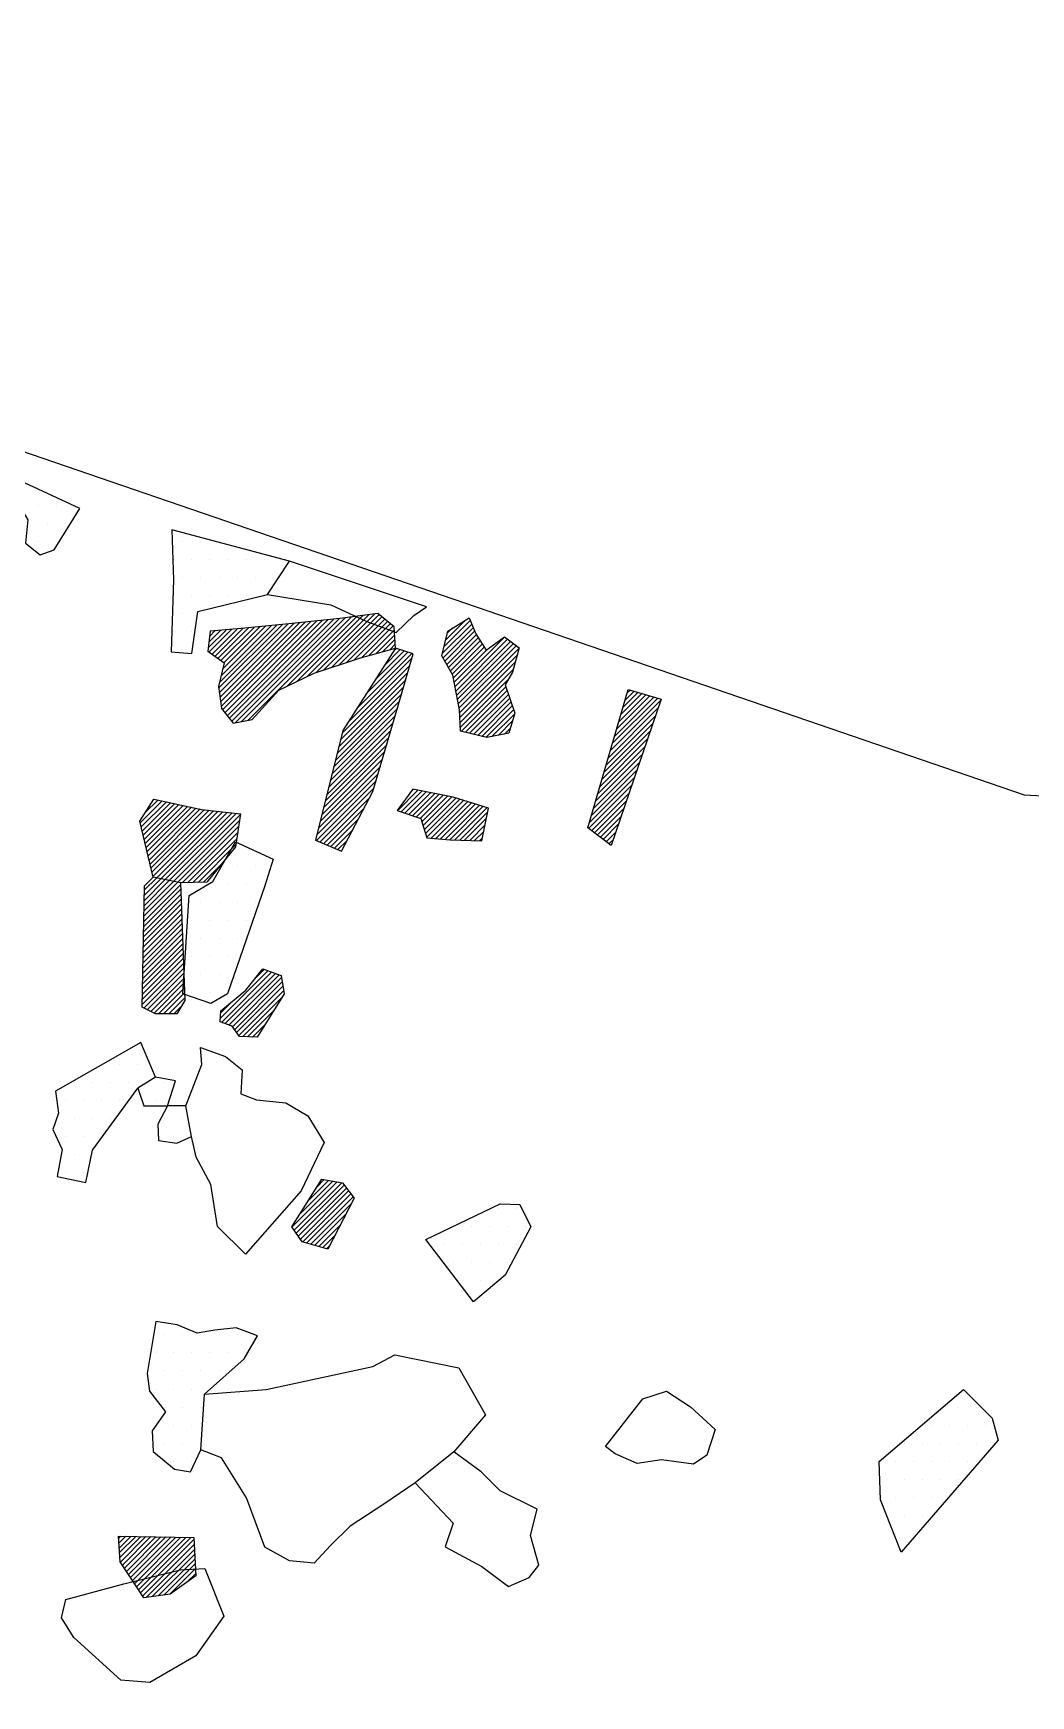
# Model space of a CAD drawing. Header units: metres. Extents: x -9.01 to -4.89, y -17.74 to -14.06.
# Drawn here: x -7.685 to -6.994, y -15.213 to -14.06 of the extents above; entities that cross this region are included whole.
import ezdxf

# ---------------------------------------------------------------- set-up
doc = ezdxf.new("R2010")
doc.units = ezdxf.units.M
doc.header["$LTSCALE"] = 25
doc.header["$MEASUREMENT"] = 0
doc.linetypes.add('STRICHPUNKTX2', pattern=[2, 1, -0.5, 0, -0.5])
doc.layers.get('0').update_dxf_attribs({"linetype": 'CONTINUOUS'})
for name, color, linetype in [('GRABUNGSGRENZE', 3, 'STRICHPUNKTX2'), ('KNOCHEN', 2, 'CONTINUOUS'), ('KNOCHENSCHRAFF', 2, 'CONTINUOUS'), ('STEINE', 4, 'CONTINUOUS'), ('STEINESCHRAFF', 4, 'CONTINUOUS')]:
    doc.layers.add(name, color=color, linetype=linetype)

# ---------------------------------------------------------------- blocks, each defined once
blk = doc.blocks.new('*X2')
at = {"color": 0}
for p, q in [((-755.65, -1451.44), (-751.23, -1447.02)), ((-755.61, -1451.76), (-750.83, -1446.98)), ((-755.6, -1451.04), (-751.62, -1447.06)), ((-755.57, -1452.07), (-750.44, -1446.94)), ((-755.53, -1452.38), (-750.05, -1446.9)), ((-755.48, -1452.69), (-749.65, -1446.86)), ((-755.38, -1452.94), (-749.26, -1446.82)), ((-755.22, -1453.14), (-748.86, -1446.78)), ((-755.07, -1453.34), (-748.47, -1446.74)), ((-754.91, -1453.53), (-748.08, -1446.7)), ((-754.75, -1453.73), (-747.68, -1446.66)), ((-754.5, -1453.83), (-747.29, -1446.62)), ((-754.07, -1453.75), (-746.88, -1446.56)), ((-753.63, -1453.66), (-746.47, -1446.51)), ((-750.88, -1451.27), (-746.06, -1446.45)), ((-750.2, -1450.94), (-745.65, -1446.39)), ((-749.52, -1450.62), (-745.24, -1446.34)), ((-748.89, -1450.34), (-744.83, -1446.28)), ((-748.36, -1450.17), (-744.52, -1446.33)), ((-747.84, -1450), (-744.33, -1446.49)), ((-747.32, -1449.83), (-744.13, -1446.65)), ((-746.8, -1449.66), (-743.94, -1446.8)), ((-746.27, -1449.49), (-743.75, -1446.96)), ((-740.13, -1449), (-738.11, -1446.99)), ((-740.02, -1448.54), (-738.22, -1446.74)), ((-739.91, -1448.08), (-738.53, -1446.7)), ((-756.36, -1448.62), (-755.14, -1447.4)), ((-756.31, -1448.92), (-754.75, -1447.36)), ((-756.31, -1448.22), (-755.53, -1447.43)), ((-756.27, -1447.82), (-755.91, -1447.46)), ((-756.11, -1449.07), (-754.36, -1447.33)), ((-755.9, -1449.22), (-753.98, -1447.3)), ((-755.7, -1449.37), (-753.59, -1447.26)), ((-755.49, -1449.52), (-753.19, -1447.22)), ((-755.48, -1450.57), (-752.01, -1447.1)), ((-755.37, -1450.1), (-752.41, -1447.14)), ((-755.29, -1449.67), (-752.8, -1447.18)), ((-745.76, -1449.33), (-743.55, -1447.12)), ((-745.26, -1449.19), (-743.48, -1447.4)), ((-744.76, -1449.04), (-743.45, -1447.73)), ((-744.27, -1448.9), (-743.43, -1448.06)), ((-740.1, -1449.33), (-738.01, -1447.24)), ((-739.97, -1449.56), (-737.91, -1447.49)), ((-739.84, -1449.78), (-737.8, -1447.73)), ((-739.81, -1447.62), (-739.47, -1447.28)), ((-739.71, -1450), (-737.66, -1447.95)), ((-739.58, -1450.23), (-737.52, -1448.16)), ((-739.26, -1451.32), (-735.83, -1447.89)), ((-739.2, -1451.61), (-735.63, -1448.04)), ((-739.14, -1451.91), (-735.42, -1448.19)), ((-746.69, -1453.8), (-742.25, -1449.36)), ((-746.06, -1452.81), (-742.27, -1449.02)), ((-745.42, -1451.82), (-742.53, -1448.93)), ((-744.79, -1450.84), (-742.8, -1448.84)), ((-744.16, -1449.85), (-743.06, -1448.76)), ((-743.77, -1448.76), (-743.41, -1448.39)), ((-743.53, -1448.87), (-743.33, -1448.67)), ((-739.46, -1450.45), (-737.38, -1448.38)), ((-739.37, -1450.72), (-737.25, -1448.59)), ((-739.32, -1451.02), (-737.02, -1448.72)), ((-739.09, -1452.2), (-735.22, -1448.34)), ((-739.03, -1452.5), (-735.02, -1448.49)), ((-738.97, -1452.8), (-734.83, -1448.65)), ((-738.94, -1453.12), (-734.96, -1449.14)), ((-747.22, -1455.03), (-742.54, -1450.35)), ((-747.1, -1454.56), (-742.4, -1449.86)), ((-738.93, -1453.46), (-735.09, -1449.62)), ((-738.92, -1453.8), (-735.22, -1450.11)), ((-747.45, -1455.97), (-742.83, -1451.35)), ((-747.33, -1455.5), (-742.68, -1450.85)), ((-738.9, -1454.14), (-735.57, -1450.8)), ((-738.83, -1454.42), (-735.74, -1451.33)), ((-738.54, -1454.49), (-735.65, -1451.6)), ((-727.49, -1452.28), (-726.87, -1451.65)), ((-727.35, -1451.78), (-727.14, -1451.57)), ((-747.8, -1457.38), (-743.26, -1452.84)), ((-747.68, -1456.91), (-743.11, -1452.34)), ((-747.56, -1456.44), (-742.97, -1451.84)), ((-738.26, -1454.56), (-735.56, -1451.86)), ((-737.98, -1454.63), (-735.48, -1452.13)), ((-737.69, -1454.7), (-735.39, -1452.39)), ((-737.41, -1454.77), (-735.3, -1452.66)), ((-728.66, -1456.27), (-725.19, -1452.8)), ((-728.51, -1455.77), (-725.01, -1452.27)), ((-728.37, -1455.27), (-725.22, -1452.13)), ((-728.22, -1454.77), (-725.49, -1452.05)), ((-728.08, -1454.27), (-725.77, -1451.97)), ((-727.93, -1453.78), (-726.04, -1451.89)), ((-727.79, -1453.28), (-726.32, -1451.81)), ((-727.64, -1452.78), (-726.59, -1451.73)), ((-748.03, -1458.32), (-743.55, -1453.84)), ((-747.91, -1457.85), (-743.41, -1453.34)), ((-737.13, -1454.84), (-735.21, -1452.92)), ((-736.72, -1454.79), (-735.13, -1453.2)), ((-736.28, -1454.7), (-735.28, -1453.7)), ((-728.95, -1457.27), (-725.56, -1453.88)), ((-728.8, -1456.77), (-725.37, -1453.34)), ((-748.26, -1459.26), (-743.85, -1454.85)), ((-748.14, -1458.79), (-743.7, -1454.35)), ((-735.84, -1454.61), (-735.43, -1454.2)), ((-729.24, -1458.27), (-725.92, -1454.95)), ((-729.09, -1457.77), (-725.74, -1454.41)), ((-748.49, -1460.2), (-744.15, -1455.85)), ((-748.38, -1459.73), (-744, -1455.35)), ((-729.53, -1459.26), (-726.29, -1456.02)), ((-729.38, -1458.76), (-726.1, -1455.48)), ((-748.84, -1461.6), (-744.59, -1457.36)), ((-748.72, -1461.13), (-744.44, -1456.85)), ((-748.61, -1460.67), (-744.3, -1456.35)), ((-729.82, -1460.26), (-726.65, -1457.09)), ((-729.67, -1459.76), (-726.47, -1456.56)), ((-748.87, -1461.98), (-744.74, -1457.86)), ((-748.62, -1462.09), (-744.89, -1458.36)), ((-743.26, -1459.92), (-741.85, -1458.5)), ((-743, -1460.01), (-741.56, -1458.56)), ((-742.39, -1458.69), (-742.15, -1458.44)), ((-730.01, -1461.16), (-727.01, -1458.16)), ((-729.96, -1460.76), (-726.83, -1457.63)), ((-748.37, -1462.2), (-745.17, -1459)), ((-748.12, -1462.3), (-745.57, -1459.75)), ((-742.74, -1460.1), (-741.26, -1458.62)), ((-742.47, -1460.19), (-740.97, -1458.68)), ((-742.21, -1460.28), (-740.67, -1458.74)), ((-741.95, -1460.37), (-740.38, -1458.8)), ((-741.68, -1460.46), (-740.08, -1458.85)), ((-741.57, -1460.7), (-739.79, -1458.91)), ((-741.49, -1460.97), (-739.49, -1458.97)), ((-741.4, -1461.24), (-739.21, -1459.05)), ((-741.32, -1461.51), (-738.94, -1459.13)), ((-741.24, -1461.78), (-738.67, -1459.22)), ((-740.93, -1461.82), (-738.4, -1459.3)), ((-740.6, -1461.85), (-738.13, -1459.38)), ((-740.28, -1461.88), (-737.87, -1459.47)), ((-739.96, -1461.91), (-737.6, -1459.55)), ((-739.63, -1461.94), (-737.33, -1459.64)), ((-739.29, -1461.95), (-737.06, -1459.72)), ((-729.81, -1461.31), (-727.2, -1458.7)), ((-729.61, -1461.46), (-727.38, -1459.24)), ((-747.88, -1462.41), (-745.97, -1460.5)), ((-738.94, -1461.96), (-737.01, -1460.02)), ((-738.6, -1461.97), (-737.1, -1460.47)), ((-729.41, -1461.62), (-727.56, -1459.77)), ((-729.2, -1461.77), (-727.74, -1460.31)), ((-729, -1461.92), (-727.93, -1460.84)), ((-747.63, -1462.51), (-746.36, -1461.25)), ((-747.38, -1462.62), (-746.76, -1462)), ((-738.25, -1461.98), (-737.19, -1460.91)), ((-737.91, -1461.98), (-737.28, -1461.36)), ((-737.56, -1461.99), (-737.37, -1461.8)), ((-728.8, -1462.07), (-728.11, -1461.38)), ((-728.6, -1462.22), (-728.29, -1461.92)), ((-755.52, -1474.3), (-752.23, -1471.01)), ((-755.46, -1474.59), (-751.97, -1471.1)), ((-755.2, -1474.68), (-751.71, -1471.2)), ((-753.06, -1471.48), (-752.5, -1470.92)), ((-754.94, -1474.78), (-751.45, -1471.29)), ((-754.7, -1474.89), (-751.29, -1471.48)), ((-754.55, -1475.1), (-751.24, -1471.78)), ((-754.41, -1475.3), (-751.19, -1472.09)), ((-754.26, -1475.51), (-751.14, -1472.39)), ((-755.5, -1473.92), (-754.81, -1473.23)), ((-753.98, -1475.58), (-751.27, -1472.87)), ((-753.64, -1475.6), (-751.86, -1473.81)), ((-753.3, -1475.61), (-752.45, -1474.76)), ((-750.57, -1488.79), (-747.43, -1485.64)), ((-750.42, -1488.99), (-747.12, -1485.7)), ((-750.28, -1489.2), (-746.94, -1485.87)), ((-750.13, -1489.41), (-746.79, -1486.07)), ((-750.02, -1487.89), (-747.73, -1485.59)), ((-749.42, -1486.93), (-748.03, -1485.54)), ((-748.82, -1485.98), (-748.33, -1485.48)), ((-749.98, -1489.62), (-746.64, -1486.27)), ((-749.82, -1489.8), (-746.48, -1486.47)), ((-749.54, -1489.88), (-746.33, -1486.67)), ((-749.27, -1489.96), (-746.42, -1487.12)), ((-748.99, -1490.04), (-746.81, -1487.86)), ((-748.71, -1490.12), (-747.19, -1488.59)), ((-748.44, -1490.19), (-747.57, -1489.33)), ((-748.16, -1490.27), (-747.96, -1490.07)), ((-762.57, -1510.34), (-762.43, -1510.2)), ((-762.55, -1510.67), (-762.08, -1510.2)), ((-762.53, -1511.01), (-761.74, -1510.21)), ((-762.51, -1511.34), (-761.39, -1510.22)), ((-762.49, -1511.67), (-761.04, -1510.22)), ((-762.46, -1512), (-760.7, -1510.23)), ((-762.32, -1512.21), (-760.35, -1510.23)), ((-762.18, -1512.42), (-760, -1510.24)), ((-762.04, -1512.64), (-759.65, -1510.25)), ((-761.9, -1512.85), (-759.31, -1510.25)), ((-761.76, -1513.07), (-758.96, -1510.26)), ((-761.62, -1513.28), (-758.61, -1510.27)), ((-761.48, -1513.49), (-758.27, -1510.27)), ((-761.34, -1513.71), (-757.92, -1510.28)), ((-761.2, -1513.92), (-757.57, -1510.29)), ((-761.06, -1514.13), (-757.37, -1510.44)), ((-760.93, -1514.35), (-757.35, -1510.78)), ((-760.67, -1514.45), (-757.33, -1511.11)), ((-760.26, -1514.39), (-757.31, -1511.44)), ((-759.85, -1514.33), (-757.29, -1511.78)), ((-759.44, -1514.28), (-757.27, -1512.11)), ((-759.03, -1514.22), (-757.25, -1512.44)), ((-757.83, -1513.37), (-757.24, -1512.78))]:
    blk.add_line(p, q, dxfattribs=at)
blk = doc.blocks.new('*X3')
at = {"color": 0}
for p, q in [((-761.08, -1460.77), (-759.56, -1459.24)), ((-761.02, -1461.05), (-759.27, -1459.3)), ((-760.95, -1461.34), (-758.98, -1459.37)), ((-760.88, -1461.62), (-758.69, -1459.43)), ((-760.81, -1461.91), (-758.4, -1459.49)), ((-760.76, -1460.08), (-759.85, -1459.18)), ((-760.74, -1462.19), (-758.1, -1459.55)), ((-760.68, -1462.48), (-757.81, -1459.62)), ((-760.61, -1462.76), (-757.52, -1459.68)), ((-760.54, -1463.05), (-757.23, -1459.74)), ((-760.15, -1459.13), (-760.14, -1459.12)), ((-760.47, -1463.34), (-756.94, -1459.8)), ((-760.4, -1463.62), (-756.63, -1459.85)), ((-760.34, -1463.91), (-756.31, -1459.88)), ((-760.27, -1464.19), (-756, -1459.92)), ((-760.2, -1464.48), (-755.68, -1459.96)), ((-759.94, -1464.57), (-755.36, -1459.99)), ((-759.65, -1464.64), (-755.04, -1460.03)), ((-759.36, -1464.7), (-754.72, -1460.06)), ((-759.07, -1464.76), (-754.41, -1460.1)), ((-758.78, -1464.82), (-754.14, -1460.18)), ((-758.49, -1464.89), (-754.2, -1460.6)), ((-758.17, -1464.92), (-754.27, -1461.02)), ((-757.8, -1464.91), (-754.33, -1461.44)), ((-757.44, -1464.9), (-754.4, -1461.86)), ((-757.08, -1464.89), (-754.46, -1462.27)), ((-756.71, -1464.88), (-755.45, -1463.62)), ((-760.85, -1467.96), (-758.29, -1465.39)), ((-760.84, -1467.24), (-758.49, -1464.89)), ((-760.84, -1467.6), (-758.3, -1465.05)), ((-760.83, -1466.88), (-758.78, -1464.82)), ((-760.82, -1466.16), (-759.36, -1464.7)), ((-760.82, -1466.52), (-759.07, -1464.76)), ((-760.81, -1465.44), (-759.94, -1464.57)), ((-760.81, -1465.8), (-759.65, -1464.64)), ((-760.87, -1469.03), (-758.25, -1466.41)), ((-760.86, -1468.67), (-758.26, -1466.07)), ((-760.85, -1468.31), (-758.27, -1465.73)), ((-760.89, -1470.47), (-758.19, -1467.77)), ((-760.88, -1469.75), (-758.22, -1467.09)), ((-760.88, -1470.11), (-758.21, -1467.43)), ((-760.87, -1469.39), (-758.23, -1466.75)), ((-760.91, -1471.55), (-758.15, -1468.8)), ((-760.9, -1470.83), (-758.18, -1468.11)), ((-760.9, -1471.19), (-758.17, -1468.46)), ((-760.93, -1472.63), (-758.11, -1469.82)), ((-760.92, -1471.91), (-758.14, -1469.14)), ((-760.92, -1472.27), (-758.13, -1469.48)), ((-760.94, -1473.35), (-758.09, -1470.5)), ((-760.93, -1472.99), (-758.1, -1470.16)), ((-760.83, -1473.6), (-758.07, -1470.84)), ((-760.6, -1473.72), (-758.06, -1471.18)), ((-760.36, -1473.83), (-758.05, -1471.52)), ((-760.13, -1473.95), (-758.03, -1471.86)), ((-759.82, -1474), (-758.02, -1472.2)), ((-759.47, -1474), (-758.01, -1472.54)), ((-759.11, -1474), (-758, -1472.88)), ((-758.76, -1474), (-758.21, -1473.45))]:
    blk.add_line(p, q, dxfattribs=at)
blk = doc.blocks.new('*X6')
at = {"color": 0}
for p, q in [((-768.125, -1438.75), (-768.125, -1438.75)), ((-766.875, -1438.75), (-766.875, -1438.75)), ((-767.5, -1440), (-767.5, -1440)), ((-766.25, -1440), (-766.25, -1440)), ((-768.125, -1441.25), (-768.125, -1441.25)), ((-766.875, -1441.25), (-766.875, -1441.25)), ((-758.125, -1441.25), (-758.125, -1441.25)), ((-756.875, -1441.25), (-756.875, -1441.25)), ((-758.75, -1442.5), (-758.75, -1442.5)), ((-757.5, -1442.5), (-757.5, -1442.5)), ((-756.25, -1442.5), (-756.25, -1442.5)), ((-755, -1442.5), (-755, -1442.5)), ((-753.75, -1442.5), (-753.75, -1442.5)), ((-752.5, -1442.5), (-752.5, -1442.5)), ((-758.125, -1443.75), (-758.125, -1443.75)), ((-756.875, -1443.75), (-756.875, -1443.75)), ((-755.625, -1443.75), (-755.625, -1443.75)), ((-754.375, -1443.75), (-754.375, -1443.75)), ((-753.125, -1443.75), (-753.125, -1443.75)), ((-751.875, -1443.75), (-751.875, -1443.75)), ((-758.75, -1445), (-758.75, -1445)), ((-757.5, -1445), (-757.5, -1445)), ((-756.25, -1445), (-756.25, -1445)), ((-755, -1445), (-755, -1445)), ((-753.75, -1445), (-753.75, -1445)), ((-758.125, -1446.25), (-758.125, -1446.25)), ((-758.75, -1447.5), (-758.75, -1447.5)), ((-757.5, -1447.5), (-757.5, -1447.5)), ((-758.125, -1448.75), (-758.125, -1448.75)), ((-753.75, -1462.5), (-753.75, -1462.5)), ((-754.375, -1463.75), (-754.375, -1463.75)), ((-753.125, -1463.75), (-753.125, -1463.75)), ((-756.25, -1465), (-756.25, -1465)), ((-755, -1465), (-755, -1465)), ((-753.75, -1465), (-753.75, -1465)), ((-752.5, -1465), (-752.5, -1465)), ((-756.875, -1466.25), (-756.875, -1466.25)), ((-755.625, -1466.25), (-755.625, -1466.25)), ((-754.375, -1466.25), (-754.375, -1466.25)), ((-753.125, -1466.25), (-753.125, -1466.25)), ((-757.5, -1467.5), (-757.5, -1467.5)), ((-756.25, -1467.5), (-756.25, -1467.5)), ((-755, -1467.5), (-755, -1467.5)), ((-753.75, -1467.5), (-753.75, -1467.5)), ((-756.875, -1468.75), (-756.875, -1468.75)), ((-755.625, -1468.75), (-755.625, -1468.75)), ((-754.375, -1468.75), (-754.375, -1468.75)), ((-757.5, -1470), (-757.5, -1470)), ((-756.25, -1470), (-756.25, -1470)), ((-755, -1470), (-755, -1470)), ((-756.875, -1471.25), (-756.875, -1471.25)), ((-755.625, -1471.25), (-755.625, -1471.25)), ((-757.5, -1472.5), (-757.5, -1472.5)), ((-756.25, -1472.5), (-756.25, -1472.5)), ((-755, -1472.5), (-755, -1472.5)), ((-762.5, -1477.5), (-762.5, -1477.5)), ((-761.25, -1477.5), (-761.25, -1477.5)), ((-765.625, -1478.75), (-765.625, -1478.75)), ((-764.375, -1478.75), (-764.375, -1478.75)), ((-763.125, -1478.75), (-763.125, -1478.75)), ((-761.875, -1478.75), (-761.875, -1478.75)), ((-760.625, -1478.75), (-760.625, -1478.75)), ((-759.375, -1478.75), (-759.375, -1478.75)), ((-766.25, -1480), (-766.25, -1480)), ((-765, -1480), (-765, -1480)), ((-763.75, -1480), (-763.75, -1480)), ((-762.5, -1480), (-762.5, -1480)), ((-760, -1480), (-760, -1480)), ((-766.875, -1481.25), (-766.875, -1481.25)), ((-765.625, -1481.25), (-765.625, -1481.25)), ((-764.375, -1481.25), (-764.375, -1481.25)), ((-763.125, -1481.25), (-763.125, -1481.25)), ((-759.375, -1481.25), (-759.375, -1481.25)), ((-758.125, -1481.25), (-758.125, -1481.25)), ((-766.25, -1482.5), (-766.25, -1482.5)), ((-765, -1482.5), (-765, -1482.5)), ((-763.75, -1482.5), (-763.75, -1482.5)), ((-758.75, -1482.5), (-758.75, -1482.5)), ((-765.625, -1483.75), (-765.625, -1483.75)), ((-766.25, -1485), (-766.25, -1485)), ((-765, -1485), (-765, -1485)), ((-736.25, -1487.5), (-736.25, -1487.5)), ((-735, -1487.5), (-735, -1487.5)), ((-739.375, -1488.75), (-739.375, -1488.75)), ((-738.125, -1488.75), (-738.125, -1488.75)), ((-736.875, -1488.75), (-736.875, -1488.75)), ((-735.625, -1488.75), (-735.625, -1488.75)), ((-734.375, -1488.75), (-734.375, -1488.75)), ((-740, -1490), (-740, -1490)), ((-738.75, -1490), (-738.75, -1490)), ((-737.5, -1490), (-737.5, -1490)), ((-736.25, -1490), (-736.25, -1490)), ((-735, -1490), (-735, -1490)), ((-739.375, -1491.25), (-739.375, -1491.25)), ((-738.125, -1491.25), (-738.125, -1491.25)), ((-736.875, -1491.25), (-736.875, -1491.25)), ((-735.625, -1491.25), (-735.625, -1491.25)), ((-738.75, -1492.5), (-738.75, -1492.5)), ((-737.5, -1492.5), (-737.5, -1492.5)), ((-736.25, -1492.5), (-736.25, -1492.5)), ((-738.125, -1493.75), (-738.125, -1493.75)), ((-759.375, -1496.25), (-759.375, -1496.25)), ((-758.125, -1496.25), (-758.125, -1496.25)), ((-756.875, -1496.25), (-756.875, -1496.25)), ((-755.625, -1496.25), (-755.625, -1496.25)), ((-754.375, -1496.25), (-754.375, -1496.25)), ((-760, -1497.5), (-760, -1497.5)), ((-758.75, -1497.5), (-758.75, -1497.5)), ((-757.5, -1497.5), (-757.5, -1497.5)), ((-756.25, -1497.5), (-756.25, -1497.5)), ((-755, -1497.5), (-755, -1497.5)), ((-753.75, -1497.5), (-753.75, -1497.5)), ((-759.375, -1498.75), (-759.375, -1498.75)), ((-758.125, -1498.75), (-758.125, -1498.75)), ((-756.875, -1498.75), (-756.875, -1498.75)), ((-755.625, -1498.75), (-755.625, -1498.75)), ((-760, -1500), (-760, -1500)), ((-758.75, -1500), (-758.75, -1500)), ((-757.5, -1500), (-757.5, -1500)), ((-756.25, -1500), (-756.25, -1500)), ((-759.375, -1501.25), (-759.375, -1501.25)), ((-758.125, -1501.25), (-758.125, -1501.25)), ((-756.875, -1501.25), (-756.875, -1501.25)), ((-704.375, -1501.25), (-704.375, -1501.25)), ((-703.125, -1501.25), (-703.125, -1501.25)), ((-758.75, -1502.5), (-758.75, -1502.5)), ((-757.5, -1502.5), (-757.5, -1502.5)), ((-706.25, -1502.5), (-706.25, -1502.5)), ((-705, -1502.5), (-705, -1502.5)), ((-703.75, -1502.5), (-703.75, -1502.5)), ((-702.5, -1502.5), (-702.5, -1502.5)), ((-759.375, -1503.75), (-759.375, -1503.75)), ((-758.125, -1503.75), (-758.125, -1503.75)), ((-756.875, -1503.75), (-756.875, -1503.75)), ((-708.125, -1503.75), (-708.125, -1503.75)), ((-706.875, -1503.75), (-706.875, -1503.75)), ((-705.625, -1503.75), (-705.625, -1503.75)), ((-704.375, -1503.75), (-704.375, -1503.75)), ((-703.125, -1503.75), (-703.125, -1503.75)), ((-701.875, -1503.75), (-701.875, -1503.75)), ((-758.75, -1505), (-758.75, -1505)), ((-757.5, -1505), (-757.5, -1505)), ((-708.75, -1505), (-708.75, -1505)), ((-707.5, -1505), (-707.5, -1505)), ((-706.25, -1505), (-706.25, -1505)), ((-705, -1505), (-705, -1505)), ((-703.75, -1505), (-703.75, -1505)), ((-709.375, -1506.25), (-709.375, -1506.25)), ((-708.125, -1506.25), (-708.125, -1506.25)), ((-706.875, -1506.25), (-706.875, -1506.25)), ((-705.625, -1506.25), (-705.625, -1506.25)), ((-704.375, -1506.25), (-704.375, -1506.25)), ((-708.75, -1507.5), (-708.75, -1507.5)), ((-707.5, -1507.5), (-707.5, -1507.5)), ((-706.25, -1507.5), (-706.25, -1507.5)), ((-708.125, -1508.75), (-708.125, -1508.75)), ((-706.875, -1508.75), (-706.875, -1508.75)), ((-708.75, -1510), (-708.75, -1510)), ((-707.5, -1510), (-707.5, -1510))]:
    blk.add_line(p, q, dxfattribs=at)

msp = doc.modelspace()

# ---------------------------------------------------------------- linework, layer by layer
at = {"layer": 'GRABUNGSGRENZE', "flags": 128}
msp.add_lwpolyline([(-6.798, -14.6001), (-6.998, -14.5884), (-8.3314, -14.1313), (-8.6261, -14.071), (-8.7622, -14.0604), (-8.8259, -14.0896), (-8.9647, -14.8059), (-8.9883, -15.5098), (-8.9739, -15.9971), (-9.0057, -16.277), (-9.0061, -16.4044), (-8.9885, -16.6037), (-8.962, -17.0175), (-8.9466, -17.4916)], dxfattribs=at)
at = {"layer": 'KNOCHEN'}
for points in [[(-7.4461, -14.4625), (-7.4726, -14.4661), (-7.5078, -14.4697), (-7.5384, -14.4728), (-7.5623, -14.4749), (-7.5639, -14.4887), (-7.5526, -14.4968), (-7.5567, -14.5131), (-7.5546, -14.5284), (-7.5465, -14.5386), (-7.5332, -14.536), (-7.5149, -14.5156), (-7.4904, -14.5039), (-7.4588, -14.4936), (-7.4339, -14.4865), (-7.4349, -14.4717), (-7.4461, -14.4625)], [(-7.389, -14.544), (-7.3895, -14.5292), (-7.3941, -14.5053), (-7.4018, -14.492), (-7.3977, -14.4747), (-7.3829, -14.4655), (-7.3783, -14.4767), (-7.3712, -14.4879), (-7.3585, -14.4787), (-7.3482, -14.4864), (-7.3528, -14.5032), (-7.3579, -14.5119), (-7.3513, -14.5317), (-7.3553, -14.5455), (-7.3706, -14.5486), (-7.389, -14.544)], [(-7.4339, -14.4865), (-7.4705, -14.5436), (-7.4893, -14.6196), (-7.4714, -14.6272), (-7.4496, -14.5859), (-7.4318, -14.5257), (-7.4216, -14.4905), (-7.4339, -14.4865)], [(-7.3007, -14.6112), (-7.2728, -14.5153), (-7.2498, -14.5219), (-7.2844, -14.6234), (-7.3007, -14.6112)], [(-7.3695, -14.5975), (-7.394, -14.5899), (-7.422, -14.5843), (-7.422, -14.5843), (-7.4327, -14.5991), (-7.4327, -14.5991), (-7.4164, -14.6047), (-7.4123, -14.618), (-7.396, -14.6195), (-7.3741, -14.62), (-7.3695, -14.5975)], [(-7.6094, -14.7354), (-7.608, -14.6513), (-7.6019, -14.6452), (-7.6111, -14.6065), (-7.6015, -14.5912), (-7.5683, -14.5983), (-7.5413, -14.6013), (-7.5448, -14.6242), (-7.5647, -14.6487), (-7.583, -14.6493), (-7.6019, -14.6452)], [(-7.583, -14.6493), (-7.5799, -14.7308), (-7.5855, -14.74), (-7.6003, -14.74), (-7.6094, -14.7354)], [(-7.5549, -14.7379), (-7.5376, -14.7236), (-7.5259, -14.7088), (-7.5131, -14.7134), (-7.5111, -14.7261), (-7.5299, -14.7562), (-7.5421, -14.7557), (-7.5472, -14.7486), (-7.5554, -14.7456), (-7.5549, -14.7379)], [(-7.5058, -14.8877), (-7.4849, -14.8546), (-7.4706, -14.8571), (-7.4625, -14.8678), (-7.4808, -14.903), (-7.4986, -14.8979), (-7.5058, -14.8877)], [(-7.6258, -15.1019), (-7.5738, -15.1029), (-7.5723, -15.1294), (-7.5901, -15.1422), (-7.6084, -15.1447), (-7.6248, -15.1198), (-7.6258, -15.1019)]]:
    msp.add_lwpolyline(points, dxfattribs=at)
at = {"layer": 'STEINE'}
for points in [[(-7.6975, -14.3691), (-7.7021, -14.3757), (-7.6888, -14.3976), (-7.6904, -14.4139), (-7.6802, -14.422), (-7.6705, -14.4185), (-7.6527, -14.3899), (-7.6975, -14.3691)], [(-7.5889, -14.4046), (-7.5879, -14.4393), (-7.5893, -14.4892), (-7.5751, -14.4902), (-7.571, -14.4612), (-7.5226, -14.4494), (-7.5074, -14.4264), (-7.5889, -14.4046)], [(-7.5226, -14.4494), (-7.4788, -14.4565), (-7.4538, -14.4682), (-7.4334, -14.4758), (-7.4212, -14.464), (-7.4125, -14.4579), (-7.5074, -14.4264)], [(-7.5814, -14.7262), (-7.5769, -14.6579), (-7.5606, -14.6482), (-7.5448, -14.6207), (-7.5188, -14.6329), (-7.5244, -14.6512), (-7.5503, -14.7262), (-7.562, -14.7328), (-7.5814, -14.7262)], [(-7.6002, -14.7838), (-7.6104, -14.7599), (-7.6695, -14.7936), (-7.6675, -14.8089), (-7.6715, -14.8201), (-7.6649, -14.8339), (-7.6684, -14.8527), (-7.6684, -14.8527), (-7.6485, -14.8568), (-7.644, -14.8344), (-7.6124, -14.7915)], [(-7.5681, -14.7751), (-7.5691, -14.7634), (-7.5518, -14.7695), (-7.5401, -14.7787), (-7.5411, -14.7955), (-7.5303, -14.7996), (-7.51, -14.8016), (-7.4947, -14.8107), (-7.4834, -14.8291), (-7.4992, -14.8627), (-7.5379, -14.9066), (-7.5573, -14.8873), (-7.5619, -14.8582), (-7.5721, -14.8394), (-7.5752, -14.8251), (-7.5793, -14.8037), (-7.5681, -14.7751)], [(-7.592, -14.8037), (-7.5864, -14.7864), (-7.6002, -14.7838), (-7.6124, -14.7915), (-7.6083, -14.8037), (-7.592, -14.8037)], [(-7.5793, -14.8037), (-7.592, -14.8037), (-7.5986, -14.8165), (-7.5981, -14.8277), (-7.5854, -14.8297), (-7.5752, -14.8251)], [(-7.413, -14.8963), (-7.3615, -14.8717), (-7.3478, -14.8722), (-7.3401, -14.8875), (-7.3579, -14.9212), (-7.3798, -14.9395), (-7.413, -14.8963)], [(-7.5663, -15.0035), (-7.5388, -14.979), (-7.5296, -14.9632), (-7.5444, -14.9576), (-7.5592, -14.9591), (-7.5714, -14.9612), (-7.5852, -14.9556), (-7.6, -14.9531), (-7.6061, -14.9893), (-7.6045, -15.0015), (-7.5933, -15.0158), (-7.6025, -15.029), (-7.6019, -15.0433), (-7.5871, -15.0555), (-7.5759, -15.0575), (-7.5688, -15.0422), (-7.5663, -15.0035)], [(-7.5663, -15.0035), (-7.5235, -15.0004), (-7.4496, -14.9845), (-7.4343, -14.9763), (-7.39, -14.9854), (-7.3716, -15.018), (-7.3934, -15.0435), (-7.4204, -15.065), (-7.4413, -15.0793), (-7.4653, -15.0951), (-7.479, -15.1084), (-7.4902, -15.1206), (-7.5075, -15.1191), (-7.5244, -15.1095), (-7.5372, -15.0753), (-7.5545, -15.0478), (-7.5688, -15.0422)], [(-7.0988, -15.0503), (-7.0403, -15.0003), (-7.0204, -15.0202), (-7.0163, -15.0354), (-7.0835, -15.113), (-7.0978, -15.0768), (-7.0988, -15.0503)], [(-7.2885, -15.0399), (-7.2625, -15.0067), (-7.2462, -15.0016), (-7.2294, -15.0123), (-7.2125, -15.028), (-7.2181, -15.0459), (-7.2273, -15.052), (-7.2497, -15.049), (-7.2665, -15.0516), (-7.2818, -15.0449), (-7.2885, -15.0399)], [(-7.4204, -15.065), (-7.3939, -15.093), (-7.3995, -15.1093), (-7.374, -15.123), (-7.3556, -15.1368), (-7.3414, -15.1306), (-7.3347, -15.122), (-7.3404, -15.1016), (-7.3358, -15.0832), (-7.3613, -15.0705), (-7.3746, -15.0573), (-7.3934, -15.0435)], [(-7.6625, -15.1458), (-7.6222, -15.1351), (-7.583, -15.1253), (-7.5661, -15.1243), (-7.5529, -15.1574), (-7.5722, -15.185), (-7.6043, -15.2033), (-7.6242, -15.2018), (-7.6568, -15.1723), (-7.6655, -15.1586), (-7.6625, -15.1458)]]:
    msp.add_lwpolyline(points, dxfattribs=at)

# ---------------------------------------------------------------- block references
at = {"layer": 'KNOCHENSCHRAFF', "xscale": 0.01, "yscale": 0.01, "zscale": 0.01}
for name in ['*X2', '*X3']:
    msp.add_blockref(name, (0, 0), dxfattribs=at)
at = {"layer": 'STEINESCHRAFF', "xscale": 0.01, "yscale": 0.01, "zscale": 0.01}
msp.add_blockref('*X6', (0, 0), dxfattribs=at)

doc.saveas('drawing.dxf')
